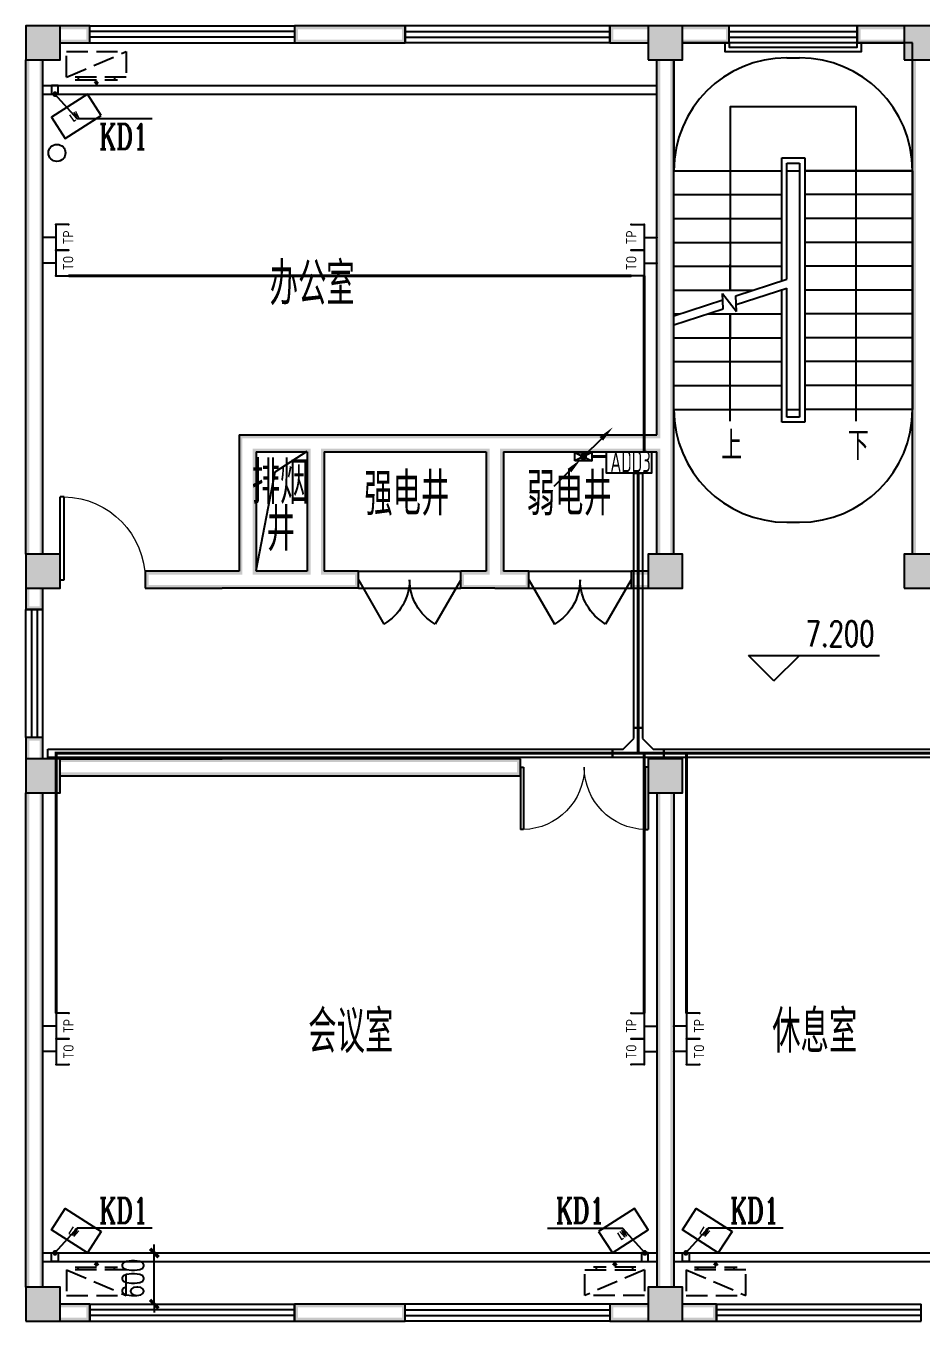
# Model space of a CAD drawing. Extents: x 6250600 to 6678662, y -692028 to -290561.
# Drawn here: x 6491730 to 6502230, y -496688 to -481488 of the extents above; entities that cross this region are included whole.
import ezdxf
from ezdxf.enums import TextEntityAlignment as Align

# ---------------------------------------------------------------- set-up
doc = ezdxf.new("R2010")
doc.units = 0
doc.header["$LTSCALE"] = 1000
doc.header["$MEASUREMENT"] = 0
doc.linetypes.add('DASH', pattern=[0.35, 0.25, -0.1])
doc.layers.get('0').update_dxf_attribs({"linetype": 'CONTINUOUS'})
doc.layers.get('Defpoints').update_dxf_attribs({"linetype": 'CONTINUOUS'})
for name, color, linetype in [('CABLETRAY', 4, 'CONTINUOUS'), ('EQUIP-通讯', 3, 'CONTINUOUS'), ('LWIRE', 4, 'CONTINUOUS'), ('PUB_HATCH', 8, 'CONTINUOUS'), ('TEL_TAB', 7, 'CONTINUOUS'), ('建筑底图', 251, 'CONTINUOUS'), ('电信', 7, 'CONTINUOUS')]:
    doc.layers.add(name, color=color, linetype=linetype)
doc.styles.add('_TCH_DIM', font='SIMPLEX', dxfattribs={"bigfont": 'GBCBIG'})
doc.styles.add('_TCH_DIM_T3_T3', font='SIMPLEX', dxfattribs={"width": 0.705882, "bigfont": 'GBCBIG'})
doc.styles.add('_TCH_LABEL', font='COMPLEX', dxfattribs={"bigfont": 'GBCBIG'})
doc.styles.add('_TEL_DIM', font='sceie.shx', dxfattribs={"width": 0.8, "height": 3.5, "bigfont": 'sceic.shx'})
doc.styles.add('DIM_FONT', font='SIMPLEX', dxfattribs={"width": 0.7, "bigfont": 'GBCBIG'})
doc.styles.add('sceic', font='sceie.shx', dxfattribs={"width": 0.8, "bigfont": 'sceic.shx'})
doc.styles.add('schuco', font='sceie.shx', dxfattribs={"width": 0.7, "bigfont": 'sceic.shx'})
doc.styles.get("Standard").update_dxf_attribs({"font": 'GBENOR', "bigfont": 'GBCBIG'})
doc.dimstyles.new('_TCH_ARCH&&100$TCH&&100', dxfattribs={"dimtxt": 252.875, "dimasz": 100, "dimexe": 250, "dimexo": 300, "dimgap": 122.3125, "dimtad": 1, "dimdec": 0, "dimzin": 0, "dimdsep": 46, "dimtxsty": '_TCH_DIM_T3_T3', "dimblk": 'ARCHTICK', "dimcen": 0.09, "dimclrt": 7, "dimazin": 2, "dimtfac": 1, "dimtdec": 0, "dimtix": 1, "dimtmove": 2, "dimatfit": 3, "dimfxl": 0, "dimtolj": 1, "dimtzin": 0, "dimarcsym": 0})

# ---------------------------------------------------------------- blocks, each defined once
blk = doc.blocks.new('$equip$00001847')
for p, q in [((-0.5, 0.499), (-0.5, 0.999)), ((0.5, 0.999), (0.5, 0.499)), ((0.5, 0.499), (-0.5, 0.499)), ((0, 0.5), (0, 0))]:
    blk.add_line(p, q)
for p in [(-0.5, 0.999), (0.5, 0.999), (-0.5, 0.499), (0, 0), (0.5, 0.499)]:
    blk.add_point(p)
at = {"color": 7, "style": '_TEL_DIM'}
blk.add_attdef('$TEXT$', text='', height=0.4, dxfattribs=at).set_placement((0, 0.999), align=Align.MIDDLE_CENTER)
at = {"color": 7, "style": '_TEL_DIM', "flags": 1}
blk.add_attdef('A', text='', height=0.00002, dxfattribs=at).set_placement((0, 0), align=Align.MIDDLE_CENTER)
blk = doc.blocks.new('$equip$00001867')
for p, q in [((-0.5, 0.499), (-0.5, 0.999)), ((0.5, 0.999), (0.5, 0.499)), ((0.5, 0.499), (-0.5, 0.499)), ((0, 0.5), (0, 0))]:
    blk.add_line(p, q)
for p in [(-0.5, 0.999), (0.5, 0.999), (-0.5, 0.499), (0, 0), (0.5, 0.499)]:
    blk.add_point(p)
at = {"color": 7, "style": '_TEL_DIM'}
blk.add_attdef('$TEXT$', text='', height=0.4, dxfattribs=at).set_placement((0, 0.999), align=Align.MIDDLE_CENTER)
at = {"color": 7, "style": '_TEL_DIM', "flags": 1}
blk.add_attdef('A', text='', height=0.00002, dxfattribs=at).set_placement((0, 0), align=Align.MIDDLE_CENTER)
blk = doc.blocks.new('$TelecSys$00000081')
for p, q in [((0.104, 0.104), (0.104, 0.104)), ((-0.104, -0.104), (-0.104, -0.104)), ((-1.15, -1.15), (-0.55, -0.55))]:
    blk.add_line(p, q)
at = {"const_width": 0.142}
blk.add_lwpolyline([(0.071, 0, 1), (-0.071, 0, 1)], format="xyb", close=True, dxfattribs=at)
blk.add_solid([(-0.62, -0.48), (-0.48, -0.62), (-0.1, -0.1)])
at = {"width": 0.8, "flags": 9}
blk.add_attdef('A', (0, 0), '', height=0.00002, rotation=180, dxfattribs=at)
blk = doc.blocks.new('$TelecSys$00000079')
for p, q in [((0.7, 0.7), (0, 0)), ((0.104, 0.104), (0.104, 0.104)), ((-0.104, -0.104), (-0.104, -0.104))]:
    blk.add_line(p, q)
at = {"const_width": 0.142}
blk.add_lwpolyline([(-0.071, 0, 1), (0.071, 0, 1)], format="xyb", close=True, dxfattribs=at)
blk.add_solid([(0.63, 0.77), (0.77, 0.63), (1.15, 1.15)])
at = {"width": 0.8, "flags": 9}
blk.add_attdef('A', (0, 0), '', height=0.00002, dxfattribs=at)
blk = doc.blocks.new('A$C2E081725')
at = {"linetype": 'DASH'}
for p, q in [((700, 94), (0, 394)), ((600, 64), (100, 64)), ((138, 94), (138, 64)), ((350, 8), (327, 39)), ((350, 49), (350, 0)), ((350, 8), (373, 39)), ((563, 94), (563, 64))]:
    blk.add_line(p, q, dxfattribs=at)
blk.add_lwpolyline([(0, 394), (0, 94), (700, 94), (700, 394)], close=True, dxfattribs=at)
blk = doc.blocks.new('_ArchTick')
at = {"color": 0, "linetype": 'ByBlock', "const_width": 0.4}
blk.add_lwpolyline([(-0.5, -0.5), (0.5, 0.5)], dxfattribs=at)
blk = doc.blocks.new('*D481')
at = {"layer": 'Defpoints', "color": 0, "transparency": 16777216}
for p in [(6492964, -495888), (6493236, -495888), (6492964, -496488)]:
    blk.add_point(p, dxfattribs=at)
at = {"layer": '建筑底图', "color": 0, "lineweight": -2, "transparency": 16777216}
for p, q in [((6493236, -495888), (6493236, -495788)), ((6493236, -496488), (6493236, -495888)), ((6493264, -495888), (6493486, -495888)), ((6493236, -496488), (6493236, -496588)), ((6493264, -496488), (6493486, -496488))]:
    blk.add_line(p, q, dxfattribs=at)
at = {"layer": '建筑底图', "color": 0, "lineweight": -2, "transparency": 16777216, "xscale": 100, "yscale": 100, "zscale": 100}
for p, rotation in [((6493236, -495888), 270), ((6493236, -496488), 90)]:
    blk.add_blockref('_ArchTick', p, dxfattribs=dict(at, rotation=rotation))
at = {"layer": '建筑底图', "color": 7, "transparency": 16777216, "insert": (6492987, -496188), "char_height": 252.9, "attachment_point": 5, "rotation": 90, "style": '_TCH_DIM_T3_T3'}
blk.add_mtext('\\A1;600', dxfattribs=at)
blk = doc.blocks.new('$TCHSYS$WIN2D')
for p, q in [((-0.5, 0.5), (0.5, 0.5)), ((-0.5, 0.5), (-0.5, -0.5)), ((0.5, 0.5), (0.5, -0.5)), ((0.5, 0.167), (-0.5, 0.167)), ((0.5, -0.167), (-0.5, -0.167)), ((-0.5, -0.5), (0.5, -0.5))]:
    blk.add_line(p, q)
blk = doc.blocks.new('_FZH')
blk.add_lwpolyline([(-0.5, -0.5), (0.5, -0.5), (0.5, 0.5), (-0.5, 0.5)], close=True)
at = {"layer": 'PUB_HATCH'}
blk.add_solid([(-0.5, -0.5), (0.5, -0.5), (-0.5, 0.5), (0.5, 0.5)], dxfattribs=at)
blk = doc.blocks.new('$WINLIB2D$00000001')
at = {"color": 0}
for points in [[(-0.5, 0.5), (-0.5, -0.5)], [(-0.5, 0.5), (0.5, 0.5)], [(0.5, -0.5), (0.5, 0.5)], [(0.5, 0.1667), (-0.5, 0.1667)], [(0.5, -0.1667), (-0.5, -0.1667)], [(-0.5, -0.5), (0.5, -0.5)]]:
    blk.add_lwpolyline(points, dxfattribs=at)
blk = doc.blocks.new('$DorLib2D$00000231')
at = {"color": 0}
for p, q in [((-0.5, 0), (-0.25, 0.433)), ((0.5, 0), (0.25, 0.433))]:
    blk.add_line(p, q, dxfattribs=at)
for centre, start, end in [((-0.5, 0), 0, 60), ((0.5, 0), 120, 180)]:
    blk.add_arc(centre, 0.5, start, end, dxfattribs=at)
blk = doc.blocks.new('$DorLib2D$00000002')
for p, q in [((-0.5, 0), (-0.5, 0.4875)), ((-0.475, 0.4875), (-0.5, 0.4875)), ((-0.475, 0), (-0.475, 0.4875)), ((0.475, 0), (0.475, 0.4875)), ((0.475, 0.4875), (0.5, 0.4875)), ((0.5, 0), (0.5, 0.4875)), ((-0.5, 0), (-0.475, 0)), ((0.5, 0), (0.475, 0))]:
    blk.add_line(p, q)
at = {"lineweight": 13}
for centre, start, end in [((-0.4875, 0), 0, 88.53072), ((0.4875, 0), 91.46928, 180)]:
    blk.add_arc(centre, 0.4875, start, end, dxfattribs=at)
blk = doc.blocks.new('$DorLib2D$00000001')
for p, q in [((0.45, 0.975), (0.5, 0.975)), ((0.45, 0), (0.45, 0.975)), ((0.5, 0), (0.5, 0.975)), ((0.5, 0), (0.45, 0))]:
    blk.add_line(p, q)
at = {"lineweight": 13}
blk.add_arc((0.475, 0), 0.975, 91.4693, 180, dxfattribs=at)

msp = doc.modelspace()

# ---------------------------------------------------------------- hatches: boundary and pattern name
at = {"layer": '建筑底图'}
for points in [[(6492129.9, -481487.6), (6491729.9, -481487.6), (6491769.9, -481527.6), (6492089.9, -481527.6)], [(6491729.9, -481487.6), (6491729.9, -481887.6), (6491769.9, -481847.6), (6491769.9, -481527.6)], [(6492129.9, -481887.6), (6492129.9, -481487.6), (6492089.9, -481527.6), (6492089.9, -481847.6)], [(6492129.9, -481487.6), (6492129.9, -481527.6), (6492439.9, -481527.6), (6492479.9, -481487.6)], [(6492479.9, -481687.6), (6492479.9, -481487.6), (6492439.9, -481527.6), (6492439.9, -481647.6)], [(6496179.9, -481487.6), (6494879.9, -481487.6), (6494919.9, -481527.6), (6496139.9, -481527.6)], [(6494879.9, -481487.6), (6494879.9, -481687.6), (6494919.9, -481647.6), (6494919.9, -481527.6)], [(6496179.9, -481687.6), (6496179.9, -481487.6), (6496139.9, -481527.6), (6496139.9, -481647.6)], [(6499029.9, -481527.6), (6499029.9, -481487.6), (6498579.9, -481487.6), (6498619.9, -481527.6)], [(6498579.9, -481487.6), (6498579.9, -481687.6), (6498619.9, -481647.6), (6498619.9, -481527.6)], [(6499429.9, -481487.6), (6499029.9, -481487.6), (6499069.9, -481527.6), (6499389.9, -481527.6)], [(6499029.9, -481487.6), (6499029.9, -481887.6), (6499069.9, -481847.6), (6499069.9, -481527.6)], [(6499429.9, -481887.6), (6499429.9, -481487.6), (6499389.9, -481527.6), (6499389.9, -481847.6)], [(6499429.9, -481487.6), (6499429.9, -481527.6), (6499939.9, -481527.6), (6499979.9, -481487.6)], [(6499979.9, -481687.6), (6499979.9, -481487.6), (6499939.9, -481527.6), (6499939.9, -481647.6)], [(6502029.9, -481527.6), (6502029.9, -481487.6), (6501479.9, -481487.6), (6501519.9, -481527.6)], [(6501479.9, -481487.6), (6501479.9, -481687.6), (6501519.9, -481647.6), (6501519.9, -481527.6)], [(6502429.9, -481487.6), (6502029.9, -481487.6), (6502069.9, -481527.6), (6502389.9, -481527.6)], [(6502029.9, -481487.6), (6502029.9, -481887.6), (6502069.9, -481847.6), (6502069.9, -481527.6)], [(6492129.9, -481647.6), (6492129.9, -481687.6), (6492479.9, -481687.6), (6492439.9, -481647.6)], [(6494879.9, -481687.6), (6496179.9, -481687.6), (6496139.9, -481647.6), (6494919.9, -481647.6)], [(6499029.9, -481687.6), (6499029.9, -481647.6), (6498619.9, -481647.6), (6498579.9, -481687.6)], [(6499429.9, -481647.6), (6499429.9, -481687.6), (6499979.9, -481687.6), (6499939.9, -481647.6)], [(6502029.9, -481687.6), (6502029.9, -481647.6), (6501519.9, -481647.6), (6501479.9, -481687.6)], [(6491729.9, -481887.6), (6492129.9, -481887.6), (6492089.9, -481847.6), (6491769.9, -481847.6)], [(6491769.9, -481887.6), (6491729.9, -481887.6), (6491729.9, -487687.6), (6491769.9, -487687.6)], [(6491929.9, -481887.6), (6491889.9, -481887.6), (6491889.9, -487687.6), (6491929.9, -487687.6)], [(6499029.9, -481887.6), (6499429.9, -481887.6), (6499389.9, -481847.6), (6499069.9, -481847.6)], [(6499169.9, -481887.6), (6499129.9, -481887.6), (6499129.9, -486287.5), (6499169.9, -486327.5)], [(6499329.9, -481887.6), (6499289.9, -481887.6), (6499289.9, -486387.5), (6499329.9, -486387.5)], [(6502029.9, -481887.6), (6502429.9, -481887.6), (6502389.9, -481847.6), (6502069.9, -481847.6)], [(6502169.9, -481887.6), (6502129.9, -481887.6), (6502129.9, -485287.6), (6502169.9, -485287.6)], [(6502129.9, -487687.6), (6502169.9, -487687.6), (6502169.9, -485287.6), (6502129.9, -485287.6)], [(6494229.9, -486287.5), (6494229.9, -487887.6), (6494269.9, -487927.6), (6494269.9, -486327.5)], [(6494229.9, -486287.5), (6495129.9, -486287.5), (6495129.9, -486327.5), (6494269.9, -486327.5)], [(6495129.9, -486287.5), (6497229.9, -486287.5), (6497229.9, -486327.5), (6495129.9, -486327.5)], [(6497229.9, -486287.5), (6499129.9, -486287.5), (6499169.9, -486327.5), (6497229.9, -486327.5)], [(6499289.9, -487687.6), (6499329.9, -487687.6), (6499329.9, -486387.5), (6499289.9, -486387.5)], [(6494429.9, -486487.5), (6494429.9, -487887.6), (6494389.9, -487927.6), (6494389.9, -486447.5)], [(6494429.9, -486487.5), (6495029.9, -486487.5), (6495069.9, -486447.5), (6494389.9, -486447.5)], [(6495029.9, -486487.5), (6495029.9, -487887.6), (6495069.9, -487927.6), (6495069.9, -486447.5)], [(6495229.9, -486487.5), (6497129.9, -486487.5), (6497169.9, -486447.5), (6495189.9, -486447.5)], [(6495229.9, -486487.5), (6495229.9, -487887.6), (6495189.9, -487927.6), (6495189.9, -486447.5)], [(6497129.9, -486487.5), (6497129.9, -487887.6), (6497169.9, -487927.6), (6497169.9, -486447.5)], [(6497329.9, -486487.5), (6499129.9, -486487.5), (6499169.9, -486447.5), (6497289.9, -486447.5)], [(6497329.9, -486487.5), (6497329.9, -487887.6), (6497289.9, -487927.6), (6497289.9, -486447.5)], [(6499129.9, -487687.6), (6499169.9, -487687.6), (6499169.9, -486447.5), (6499129.9, -486487.5)], [(6492129.9, -487687.6), (6491729.9, -487687.6), (6491769.9, -487727.6), (6492089.9, -487727.6)], [(6491729.9, -487687.6), (6491729.9, -488087.6), (6491769.9, -488047.6), (6491769.9, -487727.6)], [(6492129.9, -488087.6), (6492129.9, -487687.6), (6492089.9, -487727.6), (6492089.9, -488047.6)], [(6499429.9, -487687.6), (6499029.9, -487687.6), (6499069.9, -487727.6), (6499389.9, -487727.6)], [(6499029.9, -487687.6), (6499029.9, -488087.6), (6499069.9, -488047.6), (6499069.9, -487727.6)], [(6499429.9, -488087.6), (6499429.9, -487687.6), (6499389.9, -487727.6), (6499389.9, -488047.6)], [(6502429.9, -487687.6), (6502029.9, -487687.6), (6502069.9, -487727.6), (6502389.9, -487727.6)], [(6502029.9, -487687.6), (6502029.9, -488087.6), (6502069.9, -488047.6), (6502069.9, -487727.6)], [(6494029.9, -487887.6), (6493129.9, -487887.6), (6493169.9, -487927.6), (6494029.9, -487927.6)], [(6493129.9, -487887.6), (6493129.9, -488087.6), (6493169.9, -488047.6), (6493169.9, -487927.6)], [(6494229.9, -487887.6), (6494029.9, -487887.6), (6494029.9, -487927.6), (6494269.9, -487927.6)], [(6495029.9, -487887.6), (6494429.9, -487887.6), (6494389.9, -487927.6), (6495069.9, -487927.6)], [(6495630, -487887.6), (6495229.9, -487887.6), (6495189.9, -487927.6), (6495630, -487927.6)], [(6495630, -488087.6), (6495630, -487887.6), (6495590, -487887.6), (6495590, -488087.6)], [(6497129.9, -487887.6), (6496830, -487887.6), (6496830, -487927.6), (6497169.9, -487927.6)], [(6496830, -488087.6), (6496830, -487887.6), (6496870, -487887.6), (6496870, -488087.6)], [(6497630, -487887.6), (6497329.9, -487887.6), (6497289.9, -487927.6), (6497590, -487927.6)], [(6497630, -488087.6), (6497630, -487887.6), (6497590, -487927.6), (6497590, -488047.6)], [(6499029.9, -487927.6), (6499029.9, -487887.6), (6498830, -487887.6), (6498870, -487927.6)], [(6498830, -487887.6), (6498830, -488087.6), (6498870, -488047.6), (6498870, -487927.6)], [(6491729.9, -488087.6), (6492129.9, -488087.6), (6492089.9, -488047.6), (6491769.9, -488047.6)], [(6493129.9, -488087.6), (6494029.9, -488087.6), (6494029.9, -488047.6), (6493169.9, -488047.6)], [(6494329.9, -488087.6), (6494029.9, -488087.6), (6494029.9, -488047.6), (6494329.9, -488047.6)], [(6495129.9, -488087.6), (6494329.9, -488087.6), (6494329.9, -488047.6), (6495129.9, -488047.6)], [(6495630, -488087.6), (6495129.9, -488087.6), (6495129.9, -488047.6), (6495630, -488047.6)], [(6497229.9, -488087.6), (6496830, -488087.6), (6496830, -488047.6), (6497229.9, -488047.6)], [(6497229.9, -488087.6), (6497630, -488087.6), (6497590, -488047.6), (6497229.9, -488047.6)], [(6499029.9, -488087.6), (6499029.9, -488047.6), (6498870, -488047.6), (6498830, -488087.6)], [(6499029.9, -488087.6), (6499429.9, -488087.6), (6499389.9, -488047.6), (6499069.9, -488047.6)], [(6502029.9, -488087.6), (6502429.9, -488087.6), (6502389.9, -488047.6), (6502069.9, -488047.6)], [(6491769.9, -488087.6), (6491729.9, -488087.6), (6491729.9, -488337.6), (6491769.9, -488297.6)], [(6491929.9, -488087.6), (6491889.9, -488087.6), (6491889.9, -488297.6), (6491929.9, -488337.6)], [(6491729.9, -488337.6), (6491929.9, -488337.6), (6491889.9, -488297.6), (6491769.9, -488297.6)], [(6491929.9, -489837.6), (6491729.9, -489837.6), (6491769.9, -489877.6), (6491889.9, -489877.6)], [(6491729.9, -490087.6), (6491769.9, -490087.6), (6491769.9, -489877.6), (6491729.9, -489837.6)], [(6491889.9, -490087.6), (6491929.9, -490087.6), (6491929.9, -489837.6), (6491889.9, -489877.6)], [(6492129.9, -490087.6), (6491729.9, -490087.6), (6491769.9, -490127.6), (6492089.9, -490127.6)], [(6491729.9, -490087.6), (6491729.9, -490487.6), (6491769.9, -490447.6), (6491769.9, -490127.6)], [(6492129.9, -490487.6), (6492129.9, -490087.6), (6492089.9, -490127.6), (6492089.9, -490447.6)], [(6492129.9, -490087.6), (6492129.9, -490127.6), (6494029.9, -490127.6), (6494029.9, -490087.6)], [(6497529.9, -490087.6), (6494029.9, -490087.6), (6494029.9, -490127.6), (6497489.9, -490127.6)], [(6497529.9, -490287.6), (6497529.9, -490087.6), (6497489.9, -490127.6), (6497489.9, -490247.6)], [(6499429.9, -490087.6), (6499029.9, -490087.6), (6499069.9, -490127.6), (6499389.9, -490127.6)], [(6499029.9, -490087.6), (6499029.9, -490487.6), (6499069.9, -490447.6), (6499069.9, -490127.6)], [(6499429.9, -490487.6), (6499429.9, -490087.6), (6499389.9, -490127.6), (6499389.9, -490447.6)], [(6492129.9, -490247.6), (6492129.9, -490287.6), (6494029.9, -490287.6), (6494029.9, -490247.6)], [(6494029.9, -490287.6), (6497529.9, -490287.6), (6497489.9, -490247.6), (6494029.9, -490247.6)], [(6491729.9, -490487.6), (6492129.9, -490487.6), (6492089.9, -490447.6), (6491769.9, -490447.6)], [(6491769.9, -490487.6), (6491729.9, -490487.6), (6491729.9, -496287.6), (6491769.9, -496287.6)], [(6491929.9, -490487.6), (6491889.9, -490487.6), (6491889.9, -496287.6), (6491929.9, -496287.6)], [(6499029.9, -490487.6), (6499429.9, -490487.6), (6499389.9, -490447.6), (6499069.9, -490447.6)], [(6499129.9, -496287.6), (6499169.9, -496287.6), (6499169.9, -490487.6), (6499129.9, -490487.6)], [(6499289.9, -496287.6), (6499329.9, -496287.6), (6499329.9, -490487.6), (6499289.9, -490487.6)], [(6492129.9, -496287.6), (6491729.9, -496287.6), (6491769.9, -496327.6), (6492089.9, -496327.6)], [(6491729.9, -496287.6), (6491729.9, -496687.6), (6491769.9, -496647.6), (6491769.9, -496327.6)], [(6492129.9, -496687.6), (6492129.9, -496287.6), (6492089.9, -496327.6), (6492089.9, -496647.6)], [(6499429.9, -496287.6), (6499029.9, -496287.6), (6499069.9, -496327.6), (6499389.9, -496327.6)], [(6499029.9, -496287.6), (6499029.9, -496687.6), (6499069.9, -496647.6), (6499069.9, -496327.6)], [(6499429.9, -496687.6), (6499429.9, -496287.6), (6499389.9, -496327.6), (6499389.9, -496647.6)], [(6492129.9, -496487.6), (6492129.9, -496527.6), (6492439.9, -496527.6), (6492479.9, -496487.6)], [(6492479.9, -496687.6), (6492479.9, -496487.6), (6492439.9, -496527.6), (6492439.9, -496647.6)], [(6495529.9, -496487.6), (6494879.9, -496487.6), (6494919.9, -496527.6), (6495529.9, -496527.6)], [(6494879.9, -496487.6), (6494879.9, -496687.6), (6494919.9, -496647.6), (6494919.9, -496527.6)], [(6496179.9, -496487.6), (6495529.9, -496487.6), (6495529.9, -496527.6), (6496139.9, -496527.6)], [(6496179.9, -496687.6), (6496179.9, -496487.6), (6496139.9, -496527.6), (6496139.9, -496647.6)], [(6499029.9, -496527.6), (6499029.9, -496487.6), (6498579.9, -496487.6), (6498619.9, -496527.6)], [(6498579.9, -496487.6), (6498579.9, -496687.6), (6498619.9, -496647.6), (6498619.9, -496527.6)], [(6499429.9, -496487.6), (6499429.9, -496527.6), (6499789.9, -496527.6), (6499829.9, -496487.6)], [(6499829.9, -496687.6), (6499829.9, -496487.6), (6499789.9, -496527.6), (6499789.9, -496647.6)], [(6491729.9, -496687.6), (6492129.9, -496687.6), (6492089.9, -496647.6), (6491769.9, -496647.6)], [(6492129.9, -496647.6), (6492129.9, -496687.6), (6492479.9, -496687.6), (6492439.9, -496647.6)], [(6494879.9, -496687.6), (6495529.9, -496687.6), (6495529.9, -496647.6), (6494919.9, -496647.6)], [(6495529.9, -496687.6), (6496179.9, -496687.6), (6496139.9, -496647.6), (6495529.9, -496647.6)], [(6499029.9, -496687.6), (6499029.9, -496647.6), (6498619.9, -496647.6), (6498579.9, -496687.6)], [(6499029.9, -496687.6), (6499429.9, -496687.6), (6499389.9, -496647.6), (6499069.9, -496647.6)], [(6499429.9, -496647.6), (6499429.9, -496687.6), (6499829.9, -496687.6), (6499789.9, -496647.6)]]:
    msp.add_hatch(color=256, dxfattribs=at).paths.add_polyline_path(points)

# ---------------------------------------------------------------- linework, layer by layer
at = {"color": 2}
for p, q in [((6498169.8, -486492.6), (6498369.8, -486592.6)), ((6498369.8, -486492.6), (6498169.8, -486592.6))]:
    msp.add_line(p, q, dxfattribs=at)
msp.add_lwpolyline([(6498169.8, -486592.6), (6498169.8, -486492.6), (6498369.8, -486492.6), (6498369.8, -486592.6)], close=True, dxfattribs=at)
msp.add_lwpolyline([(6499067.8, -486487.5), (6499067.8, -486736.7), (6498541.3, -486736.7), (6498541.3, -486487.5)], close=True)
at = {"layer": 'CABLETRAY'}
for p, q in [((6498861.7, -489724.2), (6498861.7, -486736.7)), ((6498861.7, -486736.7), (6498961.7, -486736.7)), ((6498961.7, -486736.7), (6498961.7, -489724.2)), ((6498961.7, -489724.2), (6498861.7, -489724.2)), ((6498861.7, -489849.2), (6498861.7, -489724.2)), ((6498861.7, -489724.2), (6498961.7, -489724.2)), ((6498961.7, -489724.2), (6498961.7, -489849.2)), ((6498736.7, -489974.2), (6498861.7, -489849.2)), ((6498961.7, -489849.2), (6499086.7, -489974.2)), ((6491988.7, -490074.2), (6491988.7, -489974.2)), ((6491988.7, -489974.2), (6498611.7, -489974.2)), ((6498611.7, -489974.2), (6498611.7, -490074.2)), ((6498611.7, -490074.2), (6498611.7, -489974.2)), ((6498611.7, -489974.2), (6498736.7, -489974.2)), ((6499086.7, -489974.2), (6499211.7, -489974.2)), ((6499211.7, -490074.2), (6499211.7, -489974.2)), ((6499211.7, -489974.2), (6513635.2, -489974.2)), ((6499211.7, -489974.2), (6499211.7, -490074.2)), ((6498611.7, -490074.2), (6491988.7, -490074.2)), ((6499211.7, -490074.2), (6498611.7, -490074.2)), ((6513635.2, -490074.2), (6499211.7, -490074.2))]:
    msp.add_line(p, q, dxfattribs=at)
at = {"layer": '建筑底图'}
for p, q in [((6492479.9, -481487.6), (6492129.9, -481487.6)), ((6492479.9, -481687.6), (6492479.9, -481487.6)), ((6496179.9, -481487.6), (6494879.9, -481487.6)), ((6494879.9, -481487.6), (6494879.9, -481687.6)), ((6496179.9, -481687.6), (6496179.9, -481487.6)), ((6499029.9, -481487.6), (6498579.9, -481487.6)), ((6498579.9, -481487.6), (6498579.9, -481687.6)), ((6499979.9, -481487.6), (6499429.9, -481487.6)), ((6499979.9, -481687.6), (6499979.9, -481487.6)), ((6502029.9, -481487.6), (6501479.9, -481487.6)), ((6501479.9, -481487.6), (6501479.9, -481687.6)), ((6492129.9, -481687.6), (6492479.9, -481687.6)), ((6494879.9, -481687.6), (6496179.9, -481687.6)), ((6498579.9, -481687.6), (6499029.9, -481687.6)), ((6502129.9, -481687.6), (6499429.9, -481687.6)), ((6499429.9, -481687.6), (6499979.9, -481687.6)), ((6502029.9, -481687.6), (6499429.9, -481687.6)), ((6501479.9, -481687.6), (6502029.9, -481687.6)), ((6502129.9, -483087.6), (6502129.9, -481687.6)), ((6491729.9, -487687.6), (6491729.9, -481887.6)), ((6491929.9, -487687.6), (6491929.9, -481887.6)), ((6499129.9, -486287.5), (6499129.9, -481887.6)), ((6499329.9, -481887.6), (6499329.9, -483087.6)), ((6499329.9, -486387.5), (6499329.9, -481887.6)), ((6499329.9, -481887.6), (6499329.9, -483187.6)), ((6500654.9, -481862.6), (6500804.9, -481862.6)), ((6502129.9, -485287.6), (6502129.9, -481887.6)), ((6502129.9, -483187.6), (6502129.9, -481887.6)), ((6491929.9, -482187.6), (6499129.9, -482187.6)), ((6491929.9, -482187.6), (6499129.9, -482187.6)), ((6491929.9, -482287.6), (6499129.9, -482287.6)), ((6491929.9, -482287.6), (6499129.9, -482287.6)), ((6500594.9, -484478.7), (6500594.9, -483037.6)), ((6500594.9, -483037.6), (6500864.9, -483037.6)), ((6500864.9, -483037.6), (6500864.9, -486137.6)), ((6499329.9, -484890.9), (6499329.9, -483187.6)), ((6499329.9, -483187.6), (6500594.9, -483187.6)), ((6499329.9, -483187.6), (6500594.9, -483187.6)), ((6500654.9, -484459.1), (6500654.9, -483097.6)), ((6500654.9, -483097.6), (6500804.9, -483097.6)), ((6500654.9, -484459.1), (6500654.9, -483187.6)), ((6500654.9, -483187.6), (6500804.9, -483187.6)), ((6500804.9, -483097.6), (6500804.9, -486077.6)), ((6500804.9, -483187.6), (6500804.9, -485987.6)), ((6502129.9, -483187.6), (6500864.9, -483187.6)), ((6500864.9, -483187.6), (6502129.9, -483187.6)), ((6502129.9, -483187.6), (6502129.9, -485987.6)), ((6499329.9, -483467.6), (6500594.9, -483467.6)), ((6502129.9, -483467.6), (6500864.9, -483467.6)), ((6499329.9, -483747.6), (6500594.9, -483747.6)), ((6502129.9, -483747.6), (6500864.9, -483747.6)), ((6499329.9, -484027.6), (6500594.9, -484027.6)), ((6502129.9, -484027.6), (6500864.9, -484027.6)), ((6499329.9, -484307.6), (6500594.9, -484307.6)), ((6502129.9, -484307.6), (6500864.9, -484307.6)), ((6500056.1, -484654.3), (6500654.9, -484459.1)), ((6500061.6, -484757.6), (6500654.9, -484564.3)), ((6500654.9, -485987.6), (6500654.9, -484564.3)), ((6500654.9, -486077.6), (6500654.9, -484564.3)), ((6499329.9, -484587.6), (6500260.6, -484587.6)), ((6499329.9, -484890.9), (6499904.2, -484703.7)), ((6499329.9, -485427.6), (6499329.9, -484705)), ((6499909.7, -484807.1), (6499900.2, -484628.9)), ((6499900.2, -484628.9), (6500066, -484840.8)), ((6500066, -484840.8), (6500056.1, -484654.3)), ((6500583.3, -484587.6), (6500594.9, -484587.6)), ((6500594.9, -486137.6), (6500594.9, -484583.8)), ((6502129.9, -484587.6), (6500864.9, -484587.6)), ((6499329.9, -484996.1), (6499909.7, -484807.1)), ((6499329.9, -484867.6), (6499401.4, -484867.6)), ((6499724.2, -484867.6), (6500594.9, -484867.6)), ((6502129.9, -484867.6), (6500864.9, -484867.6)), ((6499329.9, -485987.6), (6499329.9, -484996.1)), ((6499329.9, -485147.6), (6500594.9, -485147.6)), ((6502129.9, -485147.6), (6500864.9, -485147.6)), ((6502129.9, -487687.6), (6502129.9, -485287.6)), ((6499329.9, -485427.6), (6500594.9, -485427.6)), ((6502129.9, -485427.6), (6500864.9, -485427.6)), ((6499329.9, -485707.6), (6500594.9, -485707.6)), ((6502129.9, -485707.6), (6500864.9, -485707.6)), ((6499329.9, -485987.6), (6500594.9, -485987.6)), ((6500654.9, -485987.6), (6500804.9, -485987.6)), ((6500804.9, -486077.6), (6500654.9, -486077.6)), ((6502129.9, -485987.6), (6500864.9, -485987.6)), ((6500864.9, -486137.6), (6500594.9, -486137.6)), ((6494229.9, -486287.5), (6494229.9, -487887.6)), ((6494229.9, -486287.5), (6495129.9, -486287.5)), ((6495129.9, -486287.5), (6497229.9, -486287.5)), ((6497229.9, -486287.5), (6499129.9, -486287.5)), ((6499329.9, -487687.6), (6499329.9, -486387.5)), ((6494429.9, -486487.5), (6494429.9, -487887.6)), ((6494429.9, -486487.5), (6495029.9, -486487.5)), ((6495029.9, -486487.5), (6495029.9, -487887.6)), ((6495229.9, -486487.5), (6497129.9, -486487.5)), ((6495229.9, -486487.5), (6495229.9, -487887.6)), ((6497129.9, -486487.5), (6497129.9, -487887.6)), ((6497329.9, -486487.5), (6499129.9, -486487.5)), ((6497329.9, -486487.5), (6497329.9, -487887.6)), ((6499129.9, -487687.6), (6499129.9, -486487.5)), ((6500654.9, -487312.6), (6500804.9, -487312.6)), ((6494029.9, -487887.6), (6493129.9, -487887.6)), ((6493129.9, -487887.6), (6493129.9, -488087.6)), ((6494229.9, -487887.6), (6494029.9, -487887.6)), ((6495029.9, -487887.6), (6494429.9, -487887.6)), ((6495630, -487887.6), (6495229.9, -487887.6)), ((6495630, -487887.6), (6496830, -487887.6)), ((6495630, -488087.6), (6495630, -487887.6)), ((6497129.9, -487887.6), (6496830, -487887.6)), ((6496830, -488087.6), (6496830, -487887.6)), ((6497630, -487887.6), (6497329.9, -487887.6)), ((6497630, -487887.6), (6498830, -487887.6)), ((6497630, -488087.6), (6497630, -487887.6)), ((6499029.9, -487887.6), (6498830, -487887.6)), ((6498830, -487887.6), (6498830, -488087.6)), ((6491729.9, -488087.6), (6491729.9, -488337.6)), ((6491929.9, -488337.6), (6491929.9, -488087.6)), ((6493129.9, -488087.6), (6494029.9, -488087.6)), ((6494329.9, -488087.6), (6494029.9, -488087.6)), ((6495129.9, -488087.6), (6494329.9, -488087.6)), ((6495630, -488087.6), (6495129.9, -488087.6)), ((6495630, -488087.6), (6496830, -488087.6)), ((6497229.9, -488087.6), (6496830, -488087.6)), ((6497229.9, -488087.6), (6497630, -488087.6)), ((6497630, -488087.6), (6498830, -488087.6)), ((6498830, -488087.6), (6499029.9, -488087.6)), ((6491729.9, -488337.6), (6491929.9, -488337.6)), ((6500503.7, -489174.8), (6500203.7, -488874.8)), ((6500203.7, -488874.8), (6501744, -488874.8)), ((6500503.7, -489174.8), (6500803.7, -488874.8)), ((6491929.9, -489837.6), (6491729.9, -489837.6)), ((6491729.9, -489837.6), (6491729.9, -490087.6)), ((6491929.9, -490087.6), (6491929.9, -489837.6)), ((6492129.9, -490087.6), (6494029.9, -490087.6)), ((6497529.9, -490087.6), (6494029.9, -490087.6)), ((6497529.9, -490287.6), (6497529.9, -490087.6)), ((6492129.9, -490287.6), (6494029.9, -490287.6)), ((6494029.9, -490287.6), (6497529.9, -490287.6)), ((6491729.9, -496287.6), (6491729.9, -490487.6)), ((6491929.9, -496287.6), (6491929.9, -490487.6)), ((6499129.9, -490487.6), (6499129.9, -496287.6)), ((6499329.9, -490487.6), (6499329.9, -496287.6)), ((6491929.9, -495887.6), (6495429.9, -495887.6)), ((6495429.9, -495887.6), (6499129.9, -495887.6)), ((6499329.9, -495887.6), (6502729.9, -495887.6)), ((6491929.9, -495987.6), (6495429.9, -495987.6)), ((6495429.9, -495987.6), (6499129.9, -495987.6)), ((6499329.9, -495987.6), (6502729.9, -495987.6)), ((6492479.9, -496487.6), (6492129.9, -496487.6)), ((6492479.9, -496687.6), (6492479.9, -496487.6)), ((6495529.9, -496487.6), (6494879.9, -496487.6)), ((6494879.9, -496487.6), (6494879.9, -496687.6)), ((6496179.9, -496487.6), (6495529.9, -496487.6)), ((6496179.9, -496687.6), (6496179.9, -496487.6)), ((6499029.9, -496487.6), (6498579.9, -496487.6)), ((6498579.9, -496487.6), (6498579.9, -496687.6)), ((6499829.9, -496487.6), (6499429.9, -496487.6)), ((6499829.9, -496687.6), (6499829.9, -496487.6)), ((6492129.9, -496687.6), (6492479.9, -496687.6)), ((6494879.9, -496687.6), (6495529.9, -496687.6)), ((6495529.9, -496687.6), (6496179.9, -496687.6)), ((6498579.9, -496687.6), (6499029.9, -496687.6)), ((6499429.9, -496687.6), (6499829.9, -496687.6))]:
    msp.add_line(p, q, dxfattribs=at)
for points in [[(6499929.9, -481687.6), (6499929.9, -481787.6), (6501529.9, -481787.6), (6501529.9, -481687.6)], [(6499979.9, -481687.6), (6499979.9, -481737.6), (6501479.9, -481737.6), (6501479.9, -481687.6)], [(6493212.5, -482577.5), (6492331.5, -482577.5), (6492069.9, -482287.6)], [(6501467.4, -486127.6), (6501467.4, -482437.6), (6499992.4, -482437.6), (6499992.4, -484587.6), (6499992.4, -484287.6)], [(6499992.4, -486127.6), (6499992.4, -484867.6), (6499992.4, -485167.6)], [(6494429.9, -487878), (6494655.2, -486721), (6495029.9, -486477.9)], [(6493212.5, -495597.7), (6492331.5, -495597.7), (6492069.9, -495887.6)], [(6497847.2, -495597.7), (6498728.3, -495597.7), (6498989.9, -495887.6)], [(6500612.5, -495597.7), (6499731.5, -495597.7), (6499469.9, -495887.6)]]:
    msp.add_lwpolyline(points, dxfattribs=at)
for points in [[(6492109.9, -482187.6), (6492029.9, -482187.6), (6492029.9, -482287.6), (6492109.9, -482287.6)], [(6492612.7, -482540), (6492450.6, -482287.6), (6492029.9, -482557.8), (6492192, -482810.2)], [(6492612.7, -495635.2), (6492450.6, -495887.6), (6492029.9, -495617.4), (6492192, -495364.9)], [(6498447.1, -495635.2), (6498609.2, -495887.6), (6499029.9, -495617.4), (6498867.7, -495364.9)], [(6500012.7, -495635.2), (6499850.6, -495887.6), (6499429.9, -495617.4), (6499592, -495364.9)], [(6492109.9, -495987.6), (6492029.9, -495987.6), (6492029.9, -495887.6), (6492109.9, -495887.6)], [(6498949.9, -495987.6), (6499029.9, -495987.6), (6499029.9, -495887.6), (6498949.9, -495887.6)], [(6499509.9, -495987.6), (6499429.9, -495987.6), (6499429.9, -495887.6), (6499509.9, -495887.6)]]:
    msp.add_lwpolyline(points, close=True, dxfattribs=at)
for points in [[(6492083.3, -482302.4, 1), (6492056.5, -482272.7, 1)], [(6492083.3, -495872.7, 1), (6492056.5, -495902.4, 1)], [(6498976.5, -495872.7, 1), (6499003.3, -495902.4, 1)], [(6499483.3, -495872.7, 1), (6499456.5, -495902.4, 1)]]:
    msp.add_lwpolyline(points, format="xyb", close=True, dxfattribs=at)
msp.add_circle((6492094.2, -482978.2), 100, dxfattribs=at)
for centre, start, end in [((6500654.9, -483187.6), 90, 180), ((6500804.9, -483187.6), 0, 90), ((6500654.9, -485987.6), 180, 270), ((6500804.9, -485987.6), 270, 360)]:
    msp.add_arc(centre, 1325, start, end, dxfattribs=at)
at = {"layer": '电信', "color": 4, "const_width": 35}
for points in [[(6498830.2, -484420.1), (6492229.6, -484420.1)], [(6498980.2, -486487.5), (6498980.2, -484420.1)], [(6498369.8, -486542.6), (6498541.3, -486542.6)], [(6498911.7, -490024.2), (6498911.7, -486736.7)], [(6492083.3, -493075.7), (6492083.3, -490024.2), (6513635.2, -490024.2)], [(6498980.2, -493074.5), (6498980.2, -490024.2)], [(6499479.6, -493074.5), (6499479.6, -490024.2)]]:
    msp.add_lwpolyline(points, dxfattribs=at)

# ---------------------------------------------------------------- block references
at = {"layer": 'EQUIP-通讯', "color": 1}
ref = msp.add_blockref('$equip$00001867', (6491929.9, -483970.1), dxfattribs=dict(at, xscale=-300, yscale=300, zscale=300, rotation=270))
ref.add_attrib('$TEXT$', 'TP', dxfattribs={"layer": '0', "color": 7, "height": 120, "rotation": 90, "style": '_TEL_DIM'}).set_placement((6492225.3, -483970.1), align=Align.MIDDLE_CENTER)
at = {"layer": 'EQUIP-通讯', "color": 1, "xscale": 300, "yscale": 300, "zscale": 300, "rotation": 90}
for name, p, values in [('$equip$00001867', (6499129.9, -483970.1), {'$TEXT$': 'TP'}), ('$equip$00001847', (6499129.9, -484270.1), {'$TEXT$': 'TO'}), ('$equip$00001867', (6499129.9, -493224.5), {'$TEXT$': 'TP'}), ('$equip$00001847', (6499129.9, -493524.5), {'$TEXT$': 'TO'})]:
    msp.add_blockref(name, p, dxfattribs=at).add_auto_attribs(values)
at = {"layer": 'EQUIP-通讯', "color": 1}
ref = msp.add_blockref('$equip$00001847', (6491929.9, -484270.1), dxfattribs=dict(at, xscale=-300, yscale=300, zscale=300, rotation=270))
ref.add_attrib('$TEXT$', 'TO', dxfattribs={"layer": '0', "color": 7, "height": 120, "rotation": 90, "style": '_TEL_DIM'}).set_placement((6492225.3, -484270.1), align=Align.MIDDLE_CENTER)
ref = msp.add_blockref('$equip$00001867', (6491933.6, -493224.5), dxfattribs=dict(at, xscale=-300, yscale=300, zscale=300, rotation=270))
ref.add_attrib('$TEXT$', 'TP', dxfattribs={"layer": '0', "color": 7, "height": 120, "rotation": 90, "style": '_TEL_DIM'}).set_placement((6492229, -493224.5), align=Align.MIDDLE_CENTER)
ref = msp.add_blockref('$equip$00001867', (6499329.9, -493224.5), dxfattribs=dict(at, xscale=-300, yscale=300, zscale=300, rotation=270))
ref.add_attrib('$TEXT$', 'TP', dxfattribs={"layer": '0', "color": 7, "height": 120, "rotation": 90, "style": '_TEL_DIM'}).set_placement((6499625.3, -493224.5), align=Align.MIDDLE_CENTER)
ref = msp.add_blockref('$equip$00001847', (6491933.6, -493524.5), dxfattribs=dict(at, xscale=-300, yscale=300, zscale=300, rotation=270))
ref.add_attrib('$TEXT$', 'TO', dxfattribs={"layer": '0', "color": 7, "height": 120, "rotation": 90, "style": '_TEL_DIM'}).set_placement((6492229, -493524.5), align=Align.MIDDLE_CENTER)
ref = msp.add_blockref('$equip$00001847', (6499329.9, -493524.5), dxfattribs=dict(at, xscale=-300, yscale=300, zscale=300, rotation=270))
ref.add_attrib('$TEXT$', 'TO', dxfattribs={"layer": '0', "color": 7, "height": 120, "rotation": 90, "style": '_TEL_DIM'}).set_placement((6499625.3, -493524.5), align=Align.MIDDLE_CENTER)
at = {"layer": 'LWIRE', "color": 1, "xscale": 300, "yscale": 300, "zscale": 300}
for name in ['$TelecSys$00000079', '$TelecSys$00000081']:
    msp.add_blockref(name, (6498269.8, -486542.6), dxfattribs=at)
at = {"layer": '建筑底图'}
for name, p, xscale, yscale, zscale in [('_FZH', (6491929.9, -481687.6), 400, 400, 400), ('_FZH', (6499229.9, -481687.6), 400, 400, 400), ('_FZH', (6502229.9, -481687.6), 400, 400, 400), ('_FZH', (6491929.9, -487887.6), 400, 400, 400), ('_FZH', (6499229.9, -487887.6), 400, 400, 400), ('_FZH', (6502229.9, -487887.6), 400, 400, 400), ('$DorLib2D$00000231', (6496230, -487987.6), 1200, -1200, 1200), ('_FZH', (6491929.9, -490287.6), 400, 400, 400), ('$DorLib2D$00000002', (6498279.9, -490187.6), 1500, -1500, 1500), ('_FZH', (6499229.9, -490287.6), 400, 400, 400), ('_FZH', (6491929.9, -496487.6), 400, 400, 400), ('_FZH', (6499229.9, -496487.6), 400, 400, 400)]:
    msp.add_blockref(name, p, dxfattribs=dict(at, xscale=xscale, yscale=yscale, zscale=zscale))
for name, p, xscale, yscale, zscale, rotation in [('$WINLIB2D$00000001', (6493679.9, -481587.6), 2400, -199.9999928057659, 2400, 3.583199298957087e-08), ('$WINLIB2D$00000001', (6497379.9, -481587.6), -2400, -199.9999928057659, -2400, 3.583205732127226e-08), ('$TCHSYS$WIN2D', (6500729.9, -481587.6), -1500, -199.9999928057659, -1500, 3.583181751309894e-08), ('$DorLib2D$00000001', (6492629.9, -487987.6), -1000, 1000, -1000, 359.999999976127), ('$DorLib2D$00000231', (6498230, -487987.6), -1200, 1200, -1200, 180.0000000960293), ('$TCHSYS$WIN2D', (6491829.9, -489087.6), -1500, 199.9999982714653, -1500, 270.0000001285997), ('$WINLIB2D$00000001', (6493679.9, -496587.6), -2400, -200.0000003811438, -2400, 180.0000000306717), ('$WINLIB2D$00000001', (6497379.9, -496587.6), 2400, -199.9999949552584, 2400, 180.0000000001875), ('$WINLIB2D$00000001', (6501029.9, -496587.6), -2400, -199.9999949552584, -2400, 180)]:
    msp.add_blockref(name, p, dxfattribs=dict(at, xscale=xscale, yscale=yscale, zscale=zscale, rotation=rotation))
at = {"layer": '建筑底图', "xscale": -1}
msp.add_blockref('A$C2E081725', (6492905.9, -482183.1), dxfattribs=at)
at = {"layer": '建筑底图', "rotation": 180}
for p in [(6492905.9, -495992.1), (6500173.8, -495992.1)]:
    msp.add_blockref('A$C2E081725', p, dxfattribs=at)
at = {"layer": '建筑底图', "xscale": -1, "rotation": 180}
msp.add_blockref('A$C2E081725', (6498285.9, -495992.1), dxfattribs=at)

# ---------------------------------------------------------------- texts
at = {"layer": 'TEL_TAB', "color": 6, "style": 'sceic', "width": 0.67}
msp.add_text('ADD3', height=250, dxfattribs=at).set_placement((6498584.9, -486725))
at = {"layer": '建筑底图', "style": 'DIM_FONT', "width": 0.494118}
for rotation, p in [(32.71669, (6492282.9, -482610.8)), (327.28331, (6492225.9, -495653.1)), (32.71669, (6498708.8, -495733.5)), (327.28331, (6499625.9, -495653.1))]:
    msp.add_text('LW', height=89.65, rotation=rotation, dxfattribs=at).set_placement(p)
at = {"layer": '建筑底图'}
for s, height, style, width, p in [('KD1', 297.5, '_TCH_LABEL', 0.705882, (6492587.2, -482935.1)), ('办公室', 500, 'schuco', 0.7, (6494589.1, -484764)), ('排烟', 500, 'schuco', 0.7, (6494378.8, -487097.8)), ('强电井', 500, 'schuco', 0.7, (6495698.7, -487231.4)), ('弱电井', 500, 'schuco', 0.7, (6497603.7, -487231.4)), ('井', 500, 'schuco', 0.7, (6494555.2, -487647.6)), ('7.200', 297.5, '_TCH_DIM', 0.705882, (6500874, -488769.8)), ('会议室', 500, 'schuco', 0.7, (6495041.3, -493539.3)), ('休息室', 500, 'schuco', 0.7, (6500483.5, -493539.3)), ('KD1', 297.5, '_TCH_LABEL', 0.705882, (6492587.2, -495537.6)), ('KD1', 297.5, '_TCH_LABEL', 0.705882, (6497942.5, -495537.6)), ('KD1', 297.5, '_TCH_LABEL', 0.705882, (6499987.2, -495537.6))]:
    msp.add_text(s, height=height, dxfattribs=dict(at, style=style, width=width)).set_placement(p)
at = {"layer": '建筑底图', "style": '_TCH_DIM'}
for s, p in [('上', (6499888.1, -486582.6)), ('下', (6501372.4, -486582.6))]:
    msp.add_text(s, height=337.6, dxfattribs=at).set_placement(p)

# ---------------------------------------------------------------- dimensions: what is measured, and where the dimension line sits
at = {"layer": '建筑底图'}
dim = msp.add_aligned_dim(p1=(6492963.5, -496487.6), p2=(6492963.5, -495887.6), distance=-272.2, dimstyle='_TCH_ARCH&&100$TCH&&100', dxfattribs=at)
dim.commit()
dim.dimension.update_dxf_attribs({"geometry": '*D481', "text_midpoint": (6492986.9, -496187.6)})

doc.saveas('drawing.dxf')
